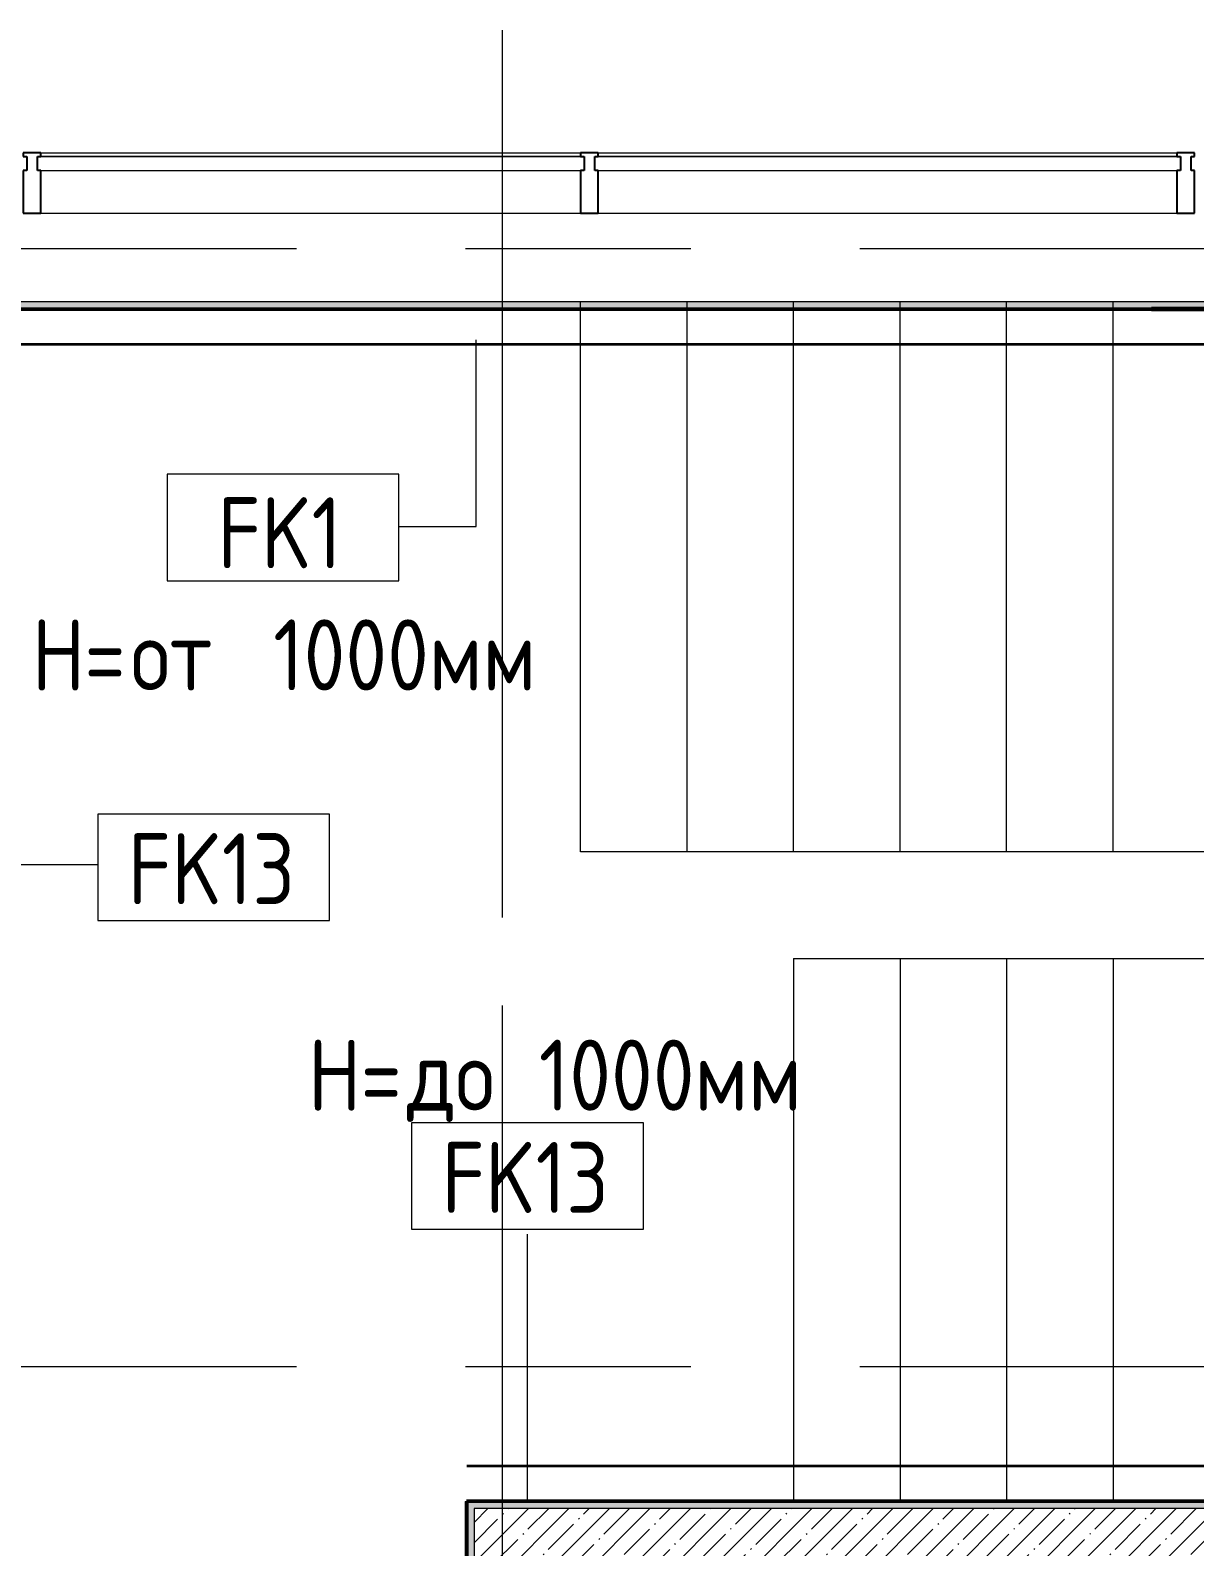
# Model space of a CAD drawing. Header units: millimetres. Extents: x 81731 to 272849, y -8553 to 29000.
# Drawn here: x 93330 to 96610, y 17643 to 21915 of the extents above; entities that cross this region are included whole.
import ezdxf

# ---------------------------------------------------------------- set-up
doc = ezdxf.new("R2010")
doc.units = ezdxf.units.MM
doc.linetypes.add('Осевая', pattern=[3175, 635, -476.25, 1587.5, -476.25])
for name, color, linetype, lineweight in [('A-DETL', 7, 'Continuous', 9), ('A-DETL-1', 7, 'Continuous', 35), ('A-GLAZ', 7, 'Continuous', 9), ('A-GLAZ-CWMG', 7, 'Continuous', 9), ('A-GLAZ-CWMG-1', 7, 'Continuous', 25), ('A-WALL', 7, 'Continuous', 9), ('A-WALL-IDEN', 7, 'Continuous', 9), ('I-WALL', 7, 'Continuous', 9), ('S-STRS-1', 7, 'Continuous', 9), ('S-STRS-MBND', 7, 'Continuous', 9), ('Оси', 7, 'Continuous', 9), ('Оси-2', 7, 'Осевая', 9)]:
    doc.layers.add(name, color=color, linetype=linetype, lineweight=lineweight)
for name, color, linetype, lineweight, true_color in [('G-ANNO-TEXT-1', 7, 'Continuous', 9, 0x3c3c3c), ('I-WALL-10', 5, 'Continuous', 53, 0x0000ff), ('I-WALL-4', 7, 'Continuous', 9, 0xc0c0c0), ('I-WALL-6', 5, 'Continuous', 50, 0x0000ff)]:
    doc.layers.add(name, color=color, linetype=linetype, lineweight=lineweight, true_color=true_color)
doc.styles.add('GOST Common_1', font='GOST_Common.ttf', dxfattribs={"width": 0.9, "height": 200})
pattern_1 = [(0, (0, 0), (121.92, 30.48), [10.058, -81.382, 10.058, -81.382, -487.68]), (0, (0, 0), (121.92, 30.48), [-182.88, 10.058, -172.822, 10.058, -81.382, -213.36]), (0, (0, 0), (121.92, 30.48), [-457.2, 10.058, -50.902, 10.058, -142.342]), (120, (45.72, 15.24), (-87.356454, 90.345817), [10.058, -81.382, 10.058, -81.382, -487.68]), (120, (45.72, 15.24), (-87.356454, 90.345817), [-182.88, 10.058, -172.822, 10.058, -81.382, -213.36]), (120, (45.72, 15.24), (-87.356454, 90.345817), [-457.2, 10.058, -50.902, 10.058, -142.342]), (240, (60.96, 76.2), (-34.563546, -120.825817), [10.058, -81.382, 10.058, -81.382, -487.68]), (240, (60.96, 76.2), (-34.563546, -120.825817), [-182.88, 10.058, -172.822, 10.058, -81.382, -213.36]), (240, (60.96, 76.2), (-34.563546, -120.825817), [-457.2, 10.058, -50.902, 10.058, -142.342])]

# ---------------------------------------------------------------- blocks, each defined once
blk = doc.blocks.new('Прямоугольный импост - Импост структурный с накладкой - 170мм-22874499-План отделки стен 2 этажа в осях 23-33')
at = {"layer": 'A-GLAZ-CWMG-1'}
for p, q in [((0, 160), (-50, 160)), ((-50, 160), (-50, 40)), ((0, 40), (0, 160)), ((-50, 40), (-40, 40)), ((-40, 0), (-50, 0)), ((-50, 0), (-50, -10)), ((-40, 40), (-40, 0)), ((-10, 0), (-10, 40)), ((-10, 40), (0, 40)), ((0, 0), (-10, 0)), ((0, -10), (0, 0)), ((-50, -10), (0, -10))]:
    blk.add_line(p, q, dxfattribs=at)
blk = doc.blocks.new('PNS_Панель прямоугольная1 - Нр_Стекло - 40мм-22959730-План отделки стен 2 этажа в осях 23-33')
at = {"layer": 'A-GLAZ'}
for p, q in [((-770, 0), (770, 0)), ((760, 0), (-760, 0)), ((-760, -40), (760, -40))]:
    blk.add_line(p, q, dxfattribs=at)
blk = doc.blocks.new('PNS_Панель прямоугольная1 - Нр_Стекло - 40мм-23689183-План отделки стен 2 этажа в осях 23-33')
at = {"layer": 'A-GLAZ'}
for p, q in [((-825, 0), (825, 0)), ((815, 0), (-815, 0)), ((-815, -40), (815, -40))]:
    blk.add_line(p, q, dxfattribs=at)
blk = doc.blocks.new('Прямоугольный импост - Импост структурный с накладкой - 170мм-22874516-План отделки стен 2 этажа в осях 23-33')
at = {"layer": 'A-GLAZ-CWMG-1'}
for p, q in [((-50, 40), (-50, 160)), ((-50, 160), (0, 160)), ((0, 160), (0, 40)), ((-40, 40), (-50, 40)), ((-50, -10), (-50, 0)), ((-50, 0), (-40, 0)), ((-40, 0), (-40, 40)), ((-10, 40), (-10, 0)), ((0, 40), (-10, 40)), ((-10, 0), (0, 0)), ((0, 0), (0, -10)), ((0, -10), (-50, -10))]:
    blk.add_line(p, q, dxfattribs=at)
blk = doc.blocks.new('Прямоугольный импост - Импост структурный с накладкой - 170мм-22855553-План отделки стен 2 этажа в осях 23-33')
at = {"layer": 'A-GLAZ-CWMG'}
for p, q in [((93360, 21570), (94880, 21570)), ((93360, 21400), (94880, 21400))]:
    blk.add_line(p, q, dxfattribs=at)
blk = doc.blocks.new('Прямоугольный импост - Импост структурный с накладкой - 170мм-23689142-План отделки стен 2 этажа в осях 23-33')
at = {"layer": 'A-GLAZ-CWMG'}
for p, q in [((94930, 21570), (96560, 21570)), ((94930, 21400), (96560, 21400))]:
    blk.add_line(p, q, dxfattribs=at)
blk = doc.blocks.new('Прямоугольный импост - Импост структурный с накладкой - 170мм-22874498-План отделки стен 2 этажа в осях 23-33')
at = {"layer": 'A-GLAZ-CWMG-1'}
for p, q in [((-25, 40), (-25, 160)), ((-25, 160), (25, 160)), ((25, 160), (25, 40)), ((-15, 40), (-25, 40)), ((-25, -10), (-25, 0)), ((-25, 0), (-15, 0)), ((-15, 0), (-15, 40)), ((15, 40), (15, 0)), ((25, 40), (15, 40)), ((15, 0), (25, 0)), ((25, 0), (25, -10)), ((25, -10), (-25, -10))]:
    blk.add_line(p, q, dxfattribs=at)
blk = doc.blocks.new('М_стена_0001 - Типоразмер_без рамки-25382661-План отделки стен 2 этажа в осях 23-33')
at = {"layer": 'A-WALL-IDEN'}
for p, q in [((3.258, 1.523), (-3.273, 1.523)), ((-3.273, 1.523), (-3.273, -1.477)), ((3.258, -1.477), (3.258, 1.523)), ((-3.273, -1.477), (3.258, -1.477))]:
    blk.add_line(p, q, dxfattribs=at)

msp = doc.modelspace()

# ---------------------------------------------------------------- hatches: boundary and pattern name
at = {"layer": 'I-WALL'}
h = msp.add_hatch(dxfattribs=at)
h.set_pattern_fill('FP_39', color=256, style=0, pattern_type=2)
h.set_pattern_definition(pattern_1)
h.paths.add_polyline_path([(100560, 21130), (100560, 21150), (99080, 21150), (99080, 21130), (100092.3, 21130)])
h.paths.add_polyline_path([(96110, 21130), (98366.5, 21130), (98357.2, 21150), (93050.5, 21150), (93050.5, 21130), (94920.4, 21130)])
h = msp.add_hatch(dxfattribs=at)
h.set_pattern_fill('FP_39', color=256, style=0, pattern_type=2)
h.set_pattern_definition(pattern_1)
h.paths.add_polyline_path([(94580, 13620), (94580, 17770), (94560, 17770), (94560, 13620)])
h = msp.add_hatch(dxfattribs=at)
h.set_pattern_fill('FP_39', color=256, style=0, pattern_type=2)
h.set_pattern_definition(pattern_1)
h.paths.add_polyline_path([(100268, 17750), (100580, 17750), (100580, 17770), (94580, 17770), (94580, 17750), (100267, 17750)])
h = msp.add_hatch(dxfattribs=at)
h.set_pattern_fill('FP_2', color=256, style=0, pattern_type=2)
h.set_pattern_definition([(45, (0, 0), (-57.024626, 57.024626), []), (45, (57.025, 0), (-57.024626, 57.024626), [100.806, -20.161, 3.353, -16.808])])
h.paths.add_polyline_path([(98520, 17530), (100800, 17530), (100800, 17750), (94580, 17750), (94580, 17530), (97720, 17530)])

# ---------------------------------------------------------------- linework, layer by layer
at = {"layer": 'A-DETL'}
for p, q in [((94585.7, 20517.2), (94585.7, 21043.1)), ((94368.2, 20664.1), (93715.1, 20664.1)), ((93715.1, 20664.1), (93715.1, 20364.1)), ((94368.2, 20364.1), (94368.2, 20664.1)), ((94368.2, 20517.2), (94585.7, 20517.2)), ((93715.1, 20364.1), (94368.2, 20364.1))]:
    msp.add_line(p, q, dxfattribs=at)
at = {"layer": 'A-DETL-1'}
for p, q in [((99080, 21030), (93150, 21030)), ((94560, 17870), (100460, 17870))]:
    msp.add_line(p, q, dxfattribs=at)
at = {"layer": 'A-WALL'}
for p, q in [((94560, 17770), (94560, 13640)), ((100580, 17750), (94580, 17750))]:
    msp.add_line(p, q, dxfattribs=at)
at = {"layer": 'A-WALL-IDEN'}
for p, q in [((93050.5, 19565.1), (93519.9, 19565.1)), ((94730.5, 17770.5), (94730.5, 18523.2))]:
    msp.add_line(p, q, dxfattribs=at)
at = {"layer": 'I-WALL-10'}
for p, q in [((99073.5, 21130), (96488.6, 21130)), ((96488.6, 21130), (96488.6, 21129)), ((96488.6, 21129), (99073.5, 21129)), ((94560, 17770), (94559, 17770)), ((94559, 17770), (94559, 13640))]:
    msp.add_line(p, q, dxfattribs=at)
at = {"layer": 'I-WALL-4'}
for p, q in [((98357.2, 21150), (93050, 21150)), ((93050.5, 21130), (96488.6, 21130)), ((97318.6, 17770), (94560, 17770)), ((94580, 17750), (94580, 13620))]:
    msp.add_line(p, q, dxfattribs=at)
at = {"layer": 'I-WALL-6'}
for p, q in [((96488.6, 21129), (93050, 21129)), ((94855.5, 21129), (94855.5, 21130)), ((94560, 17771), (97318.6, 17771)), ((94560, 17771), (94560, 17770)), ((95118.6, 17770), (95118.6, 17771))]:
    msp.add_line(p, q, dxfattribs=at)
at = {"layer": 'S-STRS-1'}
for p, q in [((94880, 19600), (94880, 21130)), ((95180, 19600), (95180, 21130)), ((95180, 19600), (95180, 21130)), ((95480, 19600), (95480, 21130)), ((95480, 19600), (95480, 21130)), ((95780, 19600), (95780, 21130)), ((95780, 19600), (95780, 21130)), ((96080, 19600), (96080, 21130.2)), ((96080, 19600), (96080, 21130.2)), ((96380, 19600), (96380, 21130)), ((96380, 19600), (96380, 21130)), ((95180, 19600), (94880, 19600)), ((95480, 19600), (95180, 19600)), ((95780, 19600), (95480, 19600)), ((96080, 19600), (95780, 19600)), ((96380, 19600), (96080, 19600)), ((96680, 19600), (96380, 19600)), ((95480, 19300), (95480, 17770)), ((95480, 19300), (95780, 19300)), ((95480, 19300), (95480, 17770)), ((95780, 19300), (96080, 19300)), ((95780, 19300), (95780, 17770)), ((95780, 19300), (95780, 17770)), ((96080, 19300), (96380, 19300)), ((96080, 19300), (96080, 17770)), ((96080, 19300), (96080, 17770)), ((96380, 19300), (96680, 19300)), ((96380, 19300), (96380, 17770)), ((96380, 19300), (96380, 17770))]:
    msp.add_line(p, q, dxfattribs=at)
at = {"layer": 'S-STRS-MBND'}
for p, q in [((94880, 19600), (94880, 21150)), ((98357.2, 21150), (94880, 21150)), ((95180, 19600), (95180, 21150)), ((95180, 19600), (95180, 21150)), ((95480, 19600), (95480, 21150)), ((95480, 19600), (95480, 21150)), ((95780, 19600), (95780, 21150)), ((95780, 19600), (95780, 21150)), ((96080, 19600), (96080, 21150)), ((96080, 19600), (96080, 21150)), ((96380, 19600), (96380, 21150)), ((96380, 19600), (96380, 21150)), ((99080, 19600), (94880, 19600))]:
    msp.add_line(p, q, dxfattribs=at)
at = {"layer": 'Оси'}
msp.add_line((94660, 19415.1), (94660, 21915.1), dxfattribs=at)
at = {"layer": 'Оси-2'}
for p, q in [((85030.7, 21300), (122580, 21300)), ((94660, 593.7), (94660, 19415.1)), ((85030.7, 18150), (122760, 18150))]:
    msp.add_line(p, q, dxfattribs=at)

# ---------------------------------------------------------------- block references
at = {"layer": 'A-GLAZ'}
for name, p in [('PNS_Панель прямоугольная1 - Нр_Стекло - 40мм-22959730-План отделки стен 2 этажа в осях 23-33', (94120, 21560)), ('PNS_Панель прямоугольная1 - Нр_Стекло - 40мм-23689183-План отделки стен 2 этажа в осях 23-33', (95745, 21560))]:
    msp.add_blockref(name, p, dxfattribs=at)
at = {"layer": 'A-GLAZ-CWMG', "rotation": 180}
msp.add_blockref('Прямоугольный импост - Импост структурный с накладкой - 170мм-22874499-План отделки стен 2 этажа в осях 23-33', (93310, 21560), dxfattribs=at)
at = {"layer": 'A-GLAZ-CWMG'}
for name in ['Прямоугольный импост - Импост структурный с накладкой - 170мм-22855553-План отделки стен 2 этажа в осях 23-33', 'Прямоугольный импост - Импост структурный с накладкой - 170мм-23689142-План отделки стен 2 этажа в осях 23-33']:
    msp.add_blockref(name, (0, 0), dxfattribs=at)
at = {"layer": 'A-GLAZ-CWMG', "extrusion": (0, 0, -1), "rotation": 180}
for name, p in [('Прямоугольный импост - Импост структурный с накладкой - 170мм-22874498-План отделки стен 2 этажа в осях 23-33', (-94905, 21560)), ('Прямоугольный импост - Импост структурный с накладкой - 170мм-22874516-План отделки стен 2 этажа в осях 23-33', (-96610, 21560))]:
    msp.add_blockref(name, p, dxfattribs=at)
at = {"layer": 'A-WALL-IDEN', "xscale": 99.99999999999993, "yscale": 99.99999999999993, "zscale": 99.99999999999993}
for p in [(93847.2, 19554.6), (94731.2, 18684.7)]:
    msp.add_blockref('М_стена_0001 - Типоразмер_без рамки-25382661-План отделки стен 2 этажа в осях 23-33', p, dxfattribs=at)

# ---------------------------------------------------------------- texts
at = {"layer": 'A-WALL-IDEN', "char_height": 200, "width": 598.861, "attachment_point": 1, "style": 'GOST Common_1'}
for insert in [(93604.4, 19652.6), (94488.4, 18782.7)]:
    msp.add_mtext('FK13', dxfattribs=dict(at, insert=insert))
at = {"layer": 'G-ANNO-TEXT-1', "char_height": 200, "attachment_point": 1, "style": 'GOST Common_1'}
for s, insert, width in [('FK1', (93857.1, 20599.2), 447.342), ('\\fGOST Common|b0|i0|c204|p34|;\\W.9;Н', (93333.2, 20255.2), 180.38), (' 1000', (93904.7, 20255.2), 663.797), ('\\fGOST Common|b0|i0|c204|p34|;\\W.9;=', (93482, 20255.2), 158.734), ('от', (93613, 20255.2), 353.544), ('мм', (94452.4, 20255.2), 360.759), ('\\fGOST Common|b0|i0|c204|p34|;\\W.9;Н', (94111.3, 19071.1), 180.38), (' 1000', (94653.1, 19071.1), 663.797), ('\\fGOST Common|b0|i0|c204|p34|;\\W.9;=', (94260.2, 19071.1), 158.734), ('до', (94391.1, 19071.1), 317.468), ('мм', (95200.7, 19071.1), 360.759)]:
    msp.add_mtext(s, dxfattribs=dict(at, insert=insert, width=width))

doc.saveas('drawing.dxf')
